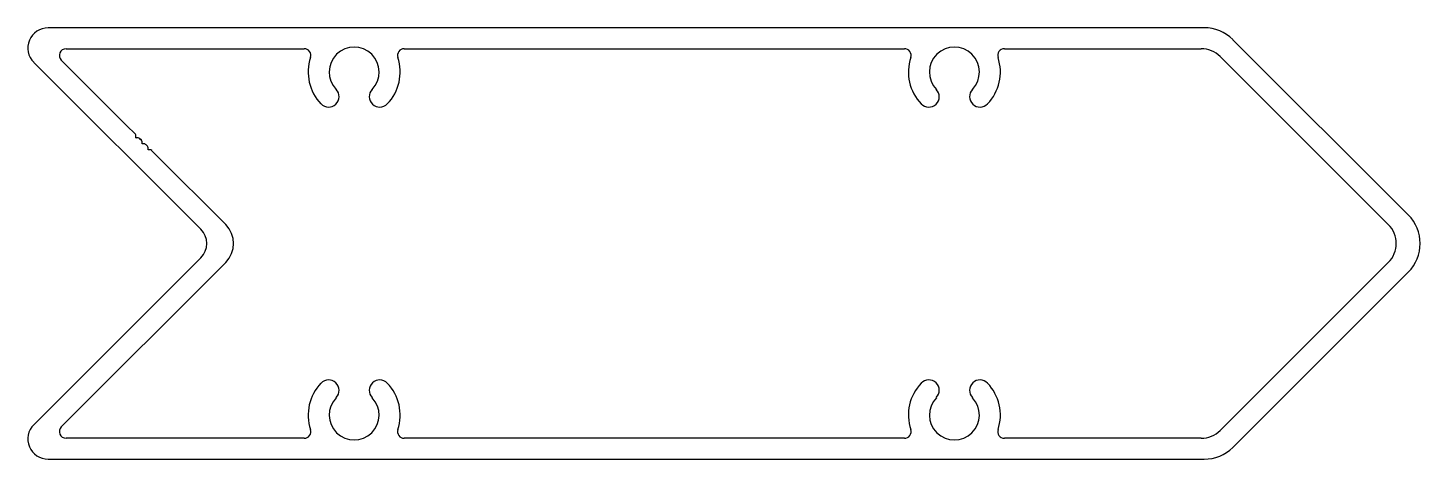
# Model space of a CAD drawing. Extents: x -74 to 89, y 7 to 57.
import ezdxf

# ---------------------------------------------------------------- set-up
doc = ezdxf.new("R2010")
doc.units = 0
doc.layers.get('0').update_dxf_attribs({"linetype": 'CONTINUOUS'})

msp = doc.modelspace()

# ---------------------------------------------------------------- linework, layer by layer
for p, q in [((64.02, 57.42), (-71.95, 57.42)), ((88.02, 35.39), (67.38, 56.02)), ((-73.63, 53.35), (-53.98, 33.7)), ((-53.98, 30.34), (-73.63, 10.68)), ((67.38, 8.01), (88.02, 28.65)), ((-71.95, 6.62), (-52.29, 6.62)), ((-52.29, 6.62), (64.02, 6.62))]:
    msp.add_line(p, q)
at = {"linetype": 'CONTINUOUS'}
for p, q in [((-69.83, 54.96), (-41.83, 54.96)), ((-30.06, 54.96), (28.76, 54.96)), ((40.52, 54.96), (63.65, 54.96)), ((-62.71, 45.92), (-70.39, 53.6)), ((65.9, 54.03), (85.66, 34.26)), ((-61.68, 44.89), (-62.71, 45.92)), ((-61.68, 44.89), (-61.68, 44.89)), ((-61.61, 44.47), (-61.61, 44.71)), ((-61.36, 44.46), (-61.6, 44.46)), ((-60.97, 44.18), (-61.18, 44.39)), ((-61.18, 44.39), (-60.97, 44.18)), ((-60.97, 44.18), (-61.18, 44.39)), ((-61.18, 44.39), (-60.97, 44.18)), ((-60.97, 44.18), (-61.18, 44.39)), ((-60.9, 43.76), (-60.9, 44.01)), ((-60.65, 43.76), (-60.89, 43.76)), ((-60.27, 43.48), (-60.47, 43.68)), ((-60.19, 43.06), (-60.19, 43.3)), ((-59.94, 43.05), (-60.18, 43.05)), ((-59.23, 42.44), (-59.77, 42.98)), ((-51.05, 34.26), (-59.23, 42.44)), ((-70.39, 10.44), (-51.05, 29.77)), ((85.66, 29.77), (65.9, 10.01)), ((-41.83, 9.08), (-69.83, 9.08)), ((28.76, 9.08), (-30.06, 9.08)), ((63.65, 9.08), (40.52, 9.08))]:
    msp.add_line(p, q, dxfattribs=at)
for centre, radius, start, end in [((-71.95, 55.04), 2.38, 90, 225), ((64.02, 52.66), 4.76, 45, 90), ((84.65, 32.02), 4.76, 315, 45), ((-55.66, 32.02), 2.38, 315, 45), ((-71.95, 9), 2.38, 135, 270), ((64.02, 11.38), 4.76, 270, 315)]:
    msp.add_arc(centre, radius, start, end)
for centre, radius, start, end in [((-69.83, 54.16), 0.794, 90, 225), ((-41.83, 54.17), 0.79, 341.653, 90), ((-35.95, 52.21), 2.94, 316.1441, 223.8559), ((-30.06, 54.17), 0.79, 90, 198.347), ((28.76, 54.17), 0.79, 341.653, 90), ((34.64, 52.21), 2.94, 316.1441, 223.8559), ((40.52, 54.17), 0.79, 90, 198.347), ((63.65, 51.78), 3.18, 45, 90), ((-35.95, 52.21), 5.41, 161.653, 223.8559), ((-35.95, 52.21), 5.41, 316.1441, 18.347), ((34.64, 52.21), 5.41, 161.653, 223.8559), ((34.64, 52.21), 5.41, 316.1441, 18.347), ((-38.96, 49.32), 1.23, 223.8559, 43.8559), ((-32.94, 49.32), 1.23, 136.1441, 316.1441), ((31.63, 49.32), 1.23, 223.8559, 43.8559), ((37.65, 49.32), 1.23, 136.1441, 316.1441), ((-61.86, 44.71), 0.25, 360, 45), ((-61.6, 44.47), 0.008, 180, 270), ((-61.36, 44.21), 0.25, 45, 90), ((-61.15, 44.01), 0.25, 360, 45), ((-60.89, 43.76), 0.008, 180, 270), ((-60.65, 43.51), 0.25, 45, 90), ((-60.44, 43.3), 0.25, 360, 45), ((-60.18, 43.06), 0.008, 180, 270), ((-59.94, 42.8), 0.25, 45, 90), ((-53.3, 32.02), 3.17, 315, 45), ((83.42, 32.02), 3.18, 315, 45), ((-35.95, 11.82), 5.41, 136.1441, 198.347), ((-38.96, 14.72), 1.23, 316.1441, 136.1441), ((-32.94, 14.72), 1.23, 43.8559, 223.8559), ((-35.95, 11.82), 5.41, 341.653, 43.8559), ((34.64, 11.82), 5.41, 136.1441, 198.347), ((31.63, 14.72), 1.23, 316.1441, 136.1441), ((37.65, 14.72), 1.23, 43.8559, 223.8559), ((34.64, 11.82), 5.41, 341.653, 43.8559), ((-35.95, 11.82), 2.94, 136.1441, 43.8559), ((34.64, 11.82), 2.94, 136.1441, 43.8559), ((-69.83, 9.88), 0.794, 135, 270), ((-41.83, 9.87), 0.79, 270, 18.347), ((-30.06, 9.87), 0.79, 161.653, 270), ((28.76, 9.87), 0.79, 270, 18.347), ((40.52, 9.87), 0.79, 161.653, 270), ((63.65, 12.26), 3.18, 270, 315)]:
    msp.add_arc(centre, radius, start, end, dxfattribs=at)

doc.saveas('drawing.dxf')
